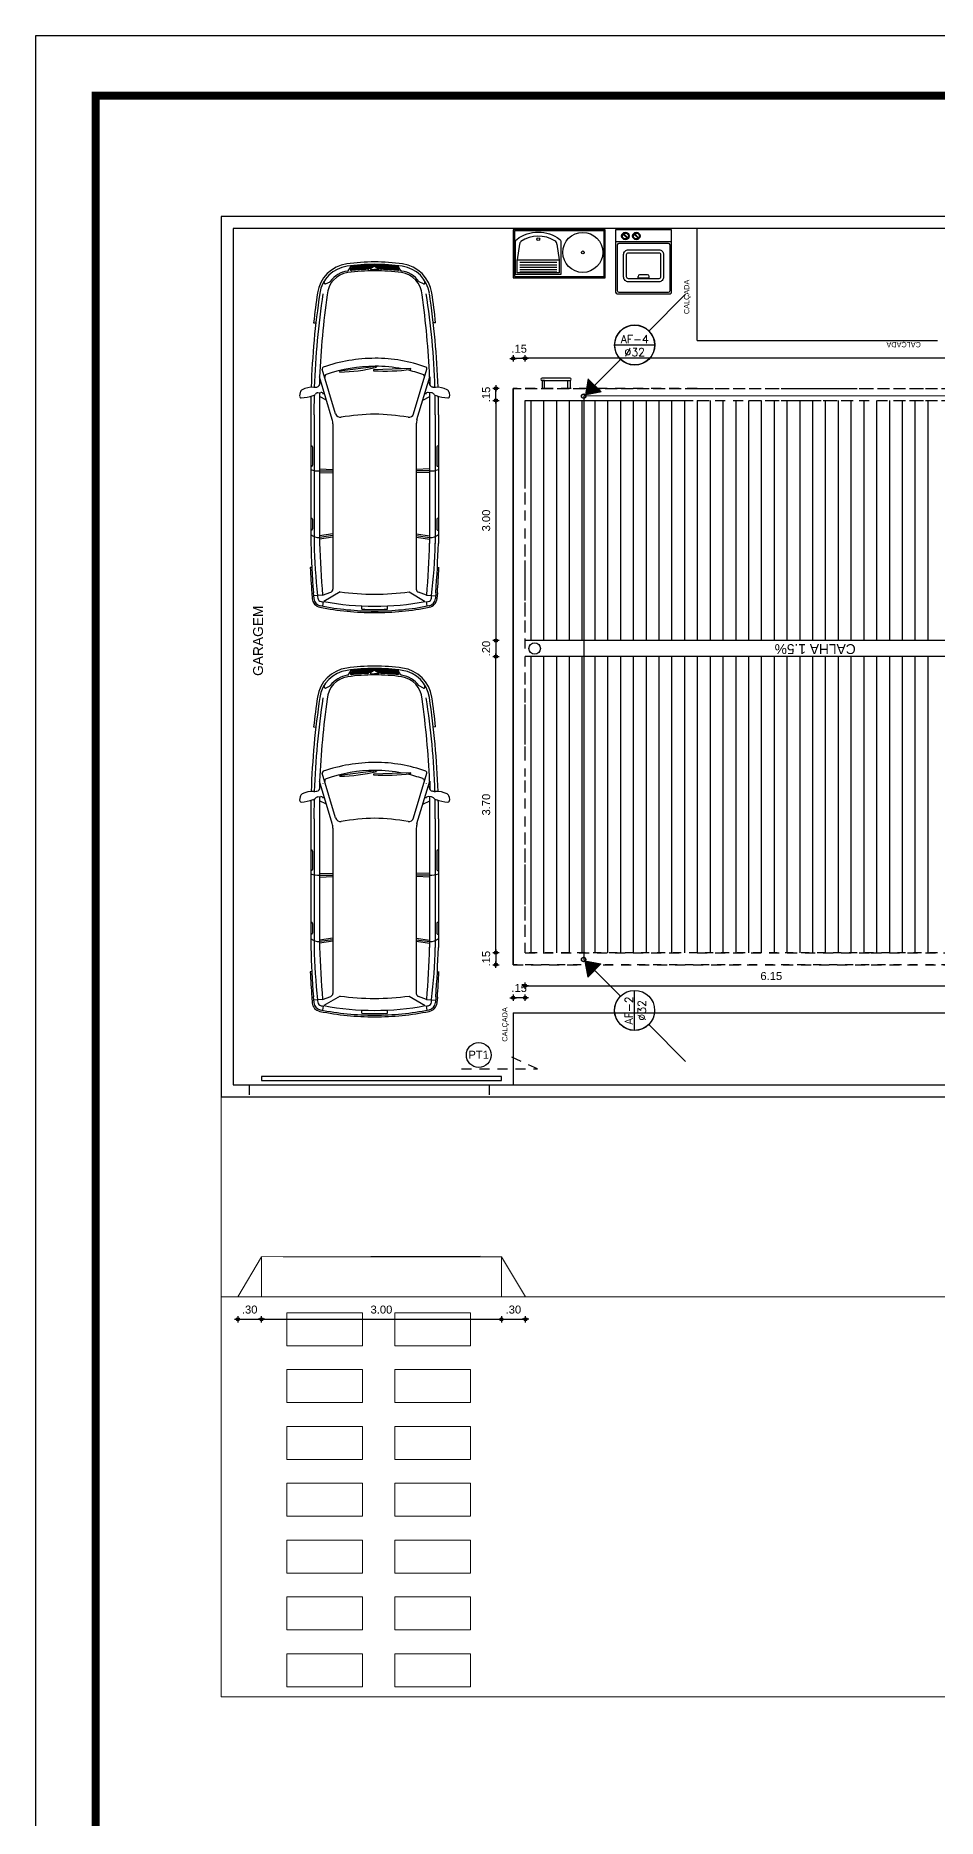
# Model space of a CAD drawing. Header units: millimetres. Extents: x 2426 to 2585, y 1215 to 1309.
# Drawn here: x 2508.91 to 2520.18, y 1286.82 to 1309.1 of the extents above; entities that cross this region are included whole.
import ezdxf
from ezdxf.enums import TextEntityAlignment as Align

# ---------------------------------------------------------------- set-up
doc = ezdxf.new("R2010")
doc.units = ezdxf.units.MM
doc.linetypes.add('HIDDEN2', pattern=[0.1875, 0.125, -0.0625])
for name, color, linetype in [('02', 2, 'Continuous'), ('08', 8, 'Continuous'), ('A-PEN-B', 5, 'Continuous'), ('A-PEN-C', 4, 'Continuous'), ('A-PEN-G', 3, 'Continuous'), ('A-PEN-M', 6, 'Continuous'), ('BANHO_COZINHA', 7, 'Continuous'), ('DIVERSOS', 4, 'Continuous'), ('HATCH', 8, 'Continuous'), ('MOVEIS', 7, 'Continuous'), ('TEXTO0', 7, 'Continuous'), ('TEXTO2', 3, 'Continuous'), ('TUBULAÇÃO_HIDRÁULICA', 5, 'Continuous'), ('TXT_0', 7, 'Continuous')]:
    doc.layers.add(name, color=color, linetype=linetype)
doc.styles.add('ADITIVOCAD', font='ROMANS.shx')
doc.styles.add('CARIMBO_DADOS', font='arial.ttf', dxfattribs={"height": 0.1})
doc.styles.add('SANSSERIF', font='sas_____.pfb', dxfattribs={"height": 1})
doc.dimstyles.new('COTAS_EXTERNAS', dxfattribs={"dimtxt": 0.1, "dimasz": 0.01, "dimexe": 0, "dimexo": 0, "dimgap": 0.07, "dimtad": 1, "dimzin": 5, "dimdsep": 46, "dimtxsty": 'CARIMBO_DADOS', "dimblk1": 'CIRCULOS', "dimblk2": 'CIRCULOS', "dimsah": 1, "dimcen": 0, "dimse1": 1, "dimse2": 1, "dimclrd": 8, "dimclre": 8, "dimclrt": 230, "dimadec": 0, "dimazin": 0, "dimtfac": 100, "dimtix": 1, "dimtmove": 2, "dimatfit": 3, "dimldrblk": 'CIRCULOS', "dimfxl": 0, "dimtolj": 1, "dimtzin": 5, "dimarcsym": 0})

# ---------------------------------------------------------------- blocks, each defined once
blk = doc.blocks.new('Astra3')
for p, q in [((-0.267, 0.93), (-0.225, 0.937)), ((-1.14, 0.762), (-1.137, 0.729)), ((-0.464, 0.688), (-0.365, 0.688)), ((0.068, 0.529), (-0.464, 0.688)), ((-0.336, 0.731), (-0.337, 0.723)), ((-0.265, 0.709), (-0.269, 0.67)), ((-0.267, 0.687), (1.617, 0.687)), ((-0.173, 0.601), (-0.217, 0.688)), ((0.009, 0.797), (1.617, 0.797)), ((0.687, 0.688), (0.692, 0.521)), ((0.711, 0.688), (0.711, 0.521)), ((0.736, 0.688), (0.731, 0.521)), ((1.499, 0.521), (1.523, 0.688)), ((1.519, 0.521), (1.543, 0.688)), ((1.539, 0.521), (1.564, 0.688)), ((1.918, 0.785), (1.919, 0.805)), ((2.234, 0.766), (2.305, 0.76)), ((2.236, 0.786), (2.307, 0.779)), ((2.264, 0.65), (2.274, 0.762)), ((-1.634, 0.627), (-1.66, 0.629)), ((-1.626, 0.612), (-1.653, 0.557)), ((-0.002, 0.487), (-0.561, 0.654)), ((0.125, 0.521), (2.19, 0.521)), ((2.223, 0.432), (2.343, 0.633)), ((2.264, 0.65), (2.228, 0.547)), ((2.349, 0.644), (2.398, 0.651)), ((-1.788, 0.329), (-1.853, 0.29)), ((-1.788, -0.329), (-1.853, -0.29)), ((2.223, -0.432), (2.343, -0.633)), ((-1.634, -0.627), (-1.66, -0.629)), ((-1.626, -0.612), (-1.653, -0.557)), ((-0.002, -0.487), (-0.561, -0.654)), ((0.068, -0.529), (-0.464, -0.688)), ((-0.173, -0.601), (-0.217, -0.688)), ((0.125, -0.521), (2.19, -0.521)), ((0.687, -0.688), (0.692, -0.521)), ((0.711, -0.688), (0.711, -0.521)), ((0.736, -0.688), (0.731, -0.521)), ((1.499, -0.521), (1.523, -0.688)), ((1.519, -0.521), (1.543, -0.688)), ((1.539, -0.521), (1.564, -0.688)), ((2.264, -0.65), (2.228, -0.547)), ((2.264, -0.65), (2.274, -0.762)), ((2.349, -0.644), (2.398, -0.651)), ((-1.14, -0.762), (-1.137, -0.729)), ((-0.464, -0.688), (-0.365, -0.688)), ((-0.336, -0.731), (-0.337, -0.723)), ((-0.265, -0.709), (-0.269, -0.67)), ((-0.267, -0.687), (1.617, -0.687)), ((0.009, -0.797), (1.617, -0.797)), ((1.918, -0.785), (1.919, -0.805)), ((2.234, -0.766), (2.305, -0.76)), ((2.236, -0.786), (2.307, -0.779)), ((-0.267, -0.93), (-0.225, -0.937))]:
    blk.add_line(p, q)
at = {"color": 9}
for p, q in [((0.009, 0.757), (1.617, 0.757)), ((0.396, 0.792), (0.396, 0.797)), ((0.411, 0.777), (0.64, 0.777)), ((0.655, 0.792), (0.655, 0.797)), ((1.301, 0.792), (1.301, 0.797)), ((1.316, 0.777), (1.436, 0.777)), ((1.451, 0.792), (1.451, 0.797)), ((-0.567, 0.452), (-0.551, -0.013)), ((-0.558, 0.452), (-0.567, 0.452)), ((-1.808, 0.299), (-1.836, 0.283)), ((-1.86, 0), (-1.814, 0.071)), ((-1.848, 0), (-1.814, 0.051)), ((-1.805, 0.048), (-1.805, 0)), ((-0.584, 0.026), (-0.593, 0.024)), ((-0.593, 0.024), (-0.533, -0.437)), ((2.438, 0.161), (2.398, 0.159)), ((-1.86, 0), (-1.814, -0.071)), ((-1.848, 0), (-1.814, -0.051)), ((-1.805, -0.048), (-1.805, 0)), ((-0.551, -0.013), (-0.541, -0.013)), ((2.438, -0.161), (2.398, -0.159)), ((-1.808, -0.299), (-1.836, -0.283)), ((-0.533, -0.437), (-0.523, -0.436)), ((0.009, -0.757), (1.617, -0.757)), ((0.396, -0.792), (0.396, -0.797)), ((0.411, -0.777), (0.64, -0.777)), ((0.655, -0.792), (0.655, -0.797)), ((1.301, -0.792), (1.301, -0.797)), ((1.316, -0.777), (1.436, -0.777)), ((1.451, -0.792), (1.451, -0.797))]:
    blk.add_line(p, q, dxfattribs=at)
for centre, radius, start, end in [((-0.079, 0.782), 0.255, 151.2266, 184.9942), ((-0.259, 0.881), 0.05, 99.2101, 151.2266), ((-0.693, 0.937), 0.492, 339.878, 357.6913), ((-0.221, 0.917), 0.02, 357.6913, 99.2101), ((-1.45, 0.289), 0.43, 98.2959, 171.9694), ((-1.45, 0.289), 0.4, 98.2959, 171.9694), ((0.047, -9.974), 10.802, 96.3074, 98.2959), ((-0.036, -8.863), 9.66, 91.7707, 98.7615), ((0.245, -20.893), 21.585, 91.6727, 91.7127), ((-0.386, 0.733), 0.05, 271.6727, 348.1083), ((-0.433, 0.751), 0.1, 348.1083, 4.9942), ((-0.239, 0.667), 0.03, 173.5799, 258.0136), ((-0.215, 0.704), 0.05, 128.1727, 173.5799), ((-0.271, 0.775), 0.0411, 308.1727, 348.7801), ((0.009, -12.003), 12.801, 90, 91.0305), ((0.408, 0.699), 0.304, 357.8813, 18.9108), ((1.388, 0.696), 0.155, 356.9873, 40.8552), ((1.251, -11.393), 12.086, 85.1894, 88.2799), ((1.018, -16.836), 17.643, 86.0493, 88.0562), ((1.018, -16.836), 17.663, 86.0493, 87.0782), ((0.362, -20.911), 21.708, 84.8788, 84.958), ((2.295, 0.66), 0.05, 10.5383, 85.133), ((2.297, 0.66), 0.1, 11.2743, 85.133), ((2.297, 0.66), 0.12, 11.2743, 85.133), ((-1.013, 0.045), 3.415, 10.1152, 10.5383), ((-1.013, 0), 3.475, 0, 11.2743), ((-1.013, 0), 3.495, 0, 11.2743), ((-1.469, 0.294), 0.32, 125.7107, 171.9063), ((-1.662, 0.562), 0.01, 305.7107, 333.5251), ((-1.635, 0.617), 0.01, 333.5251, 84.6577), ((1.198, 0.006), 1.894, 160.3901, 180.0138), ((-0.567, 0.635), 0.02, 73.3881, 160.3901), ((1.198, 0.006), 1.794, 160.5282, 167.22), ((-0.465, 0.594), 0.03, 73.3881, 160.5282), ((-0.019, 0.43), 0.06, 348.9049, 73.3881), ((0.125, 0.721), 0.2, 253.3881, 270), ((2.19, 0.561), 0.04, 270, 340.5991), ((-1.013, 0), 3.415, 0, 10.6867), ((0.595, 0), 2.495, 171.9694, 180.0078), ((0.595, 0), 2.465, 171.9694, 180.0078), ((0.595, 0), 2.405, 171.9063, 172.157), ((1.198, 0.006), 1.794, 169.095, 180.0138), ((3.643, -0.135), 3.645, 171.2702, 177.8764), ((-1.013, 0), 3.265, 0, 7.6043), ((0.595, 0), 2.495, 179.9922, 188.0306), ((0.595, 0), 2.465, 179.9922, 188.0306), ((1.338, 0.018), 2.034, 180.3247, 198.9193), ((1.2, -0.006), 1.795, 179.6316, 199.4683), ((-1.013, 0), 3.265, 352.3957, 0), ((-1.013, 0), 3.415, 349.3133, 0), ((-1.013, 0), 3.475, 348.7257, 0), ((-1.013, 0), 3.495, 348.7257, 0), ((3.643, 0.135), 3.645, 182.1236, 188.7298), ((-1.45, -0.289), 0.43, 188.0306, 261.7041), ((-1.45, -0.289), 0.4, 188.0306, 261.7041), ((0.595, 0), 2.405, 187.843, 188.0937), ((-1.469, -0.294), 0.32, 188.0937, 234.2893), ((-0.019, -0.43), 0.06, 286.6119, 11.0951), ((-1.662, -0.562), 0.01, 26.4749, 54.2893), ((-1.635, -0.617), 0.01, 275.3423, 26.4749), ((-0.567, -0.635), 0.02, 199.6099, 286.6119), ((-0.465, -0.594), 0.03, 199.4718, 286.6119), ((-0.239, -0.667), 0.03, 101.9864, 186.4201), ((0.125, -0.721), 0.2, 90, 106.6119), ((1.251, 11.393), 12.086, 271.7201, 274.8106), ((2.19, -0.561), 0.04, 19.4009, 90), ((-1.013, -0.045), 3.415, 349.4617, 349.8848), ((0.047, 9.974), 10.802, 261.7041, 263.6926), ((-0.036, 8.863), 9.66, 261.2385, 268.2293), ((0.245, 20.893), 21.585, 268.2873, 268.3273), ((-0.386, -0.733), 0.05, 11.8917, 88.3273), ((-0.433, -0.751), 0.1, 355.0058, 11.8917), ((-0.079, -0.782), 0.255, 175.0058, 208.7734), ((-0.215, -0.704), 0.05, 186.4201, 231.8273), ((-0.271, -0.775), 0.0411, 11.2199, 51.8273), ((-0.693, -0.937), 0.492, 2.3087, 20.122), ((0.009, 12.003), 12.801, 268.9695, 270), ((0.408, -0.699), 0.304, 341.0892, 2.1187), ((1.388, -0.696), 0.155, 319.1448, 3.0127), ((1.018, 16.836), 17.643, 271.9438, 273.9507), ((1.018, 16.836), 17.663, 272.9218, 273.9507), ((0.362, 20.911), 21.708, 275.042, 275.1212), ((2.295, -0.66), 0.05, 274.867, 349.4617), ((2.297, -0.66), 0.1, 274.867, 348.7257), ((2.297, -0.66), 0.12, 274.867, 348.7257), ((-0.259, -0.881), 0.05, 208.7734, 260.7899), ((-0.221, -0.917), 0.02, 260.7899, 2.3087)]:
    blk.add_arc(centre, radius, start, end)
for centre, radius, start, end in [((-0.036, -8.863), 9.621, 91.7716, 98.7656), ((-0.009, -9.853), 10.55, 92.471, 98.0602), ((0.009, -12.003), 12.761, 90, 91.096), ((0.411, 0.792), 0.015, 180, 270), ((0.64, 0.792), 0.015, 270, 0), ((1.316, 0.792), 0.015, 180, 270), ((1.436, 0.792), 0.015, 270, 0), ((1.482, -5.974), 6.732, 83.2825, 88.8635), ((-1.469, 0.294), 0.3, 93.6894, 171.9063), ((-2.789, 0.14), 2.253, 356.1076, 7.9577), ((0.176, -23.379), 24.034, 91.4468, 91.4503), ((0.595, 0), 2.455, 173.7472, 180), ((0.595, 0), 2.443, 173.3007, 179.5727), ((-1.826, 0.266), 0.02, 120.4766, 173.7472), ((0.595, 0), 2.431, 173.0859, 179.1361), ((0.595, 0), 2.419, 172.8771, 178.6898), ((0.595, 0), 2.405, 173.0944, 177.9556), ((-1.803, 0.291), 0.01, 353.0944, 120.4766), ((0.595, 0), 2.385, 171.9063, 180.0078), ((-1.839, 0.087), 0.03, 326.36, 357.9556), ((-1.81, 0.048), 0.005, 0, 146.4863), ((-2.775, -0.497), 2.253, 1.5598, 13.4099), ((-1.013, 0), 3.455, 0, 2.6628), ((-1.013, 0), 3.455, 357.3372, 0), ((0.595, 0), 2.455, 180, 186.2528), ((0.595, 0), 2.443, 180.4273, 186.6993), ((0.595, 0), 2.431, 180.8639, 186.9141), ((0.595, 0), 2.419, 181.3102, 187.1229), ((-1.81, -0.048), 0.005, 213.5137, 0), ((-1.839, -0.087), 0.03, 2.0444, 33.64), ((0.595, 0), 2.405, 182.0444, 186.9056), ((0.595, 0), 2.385, 179.9922, 188.0937), ((-1.826, -0.266), 0.02, 186.2528, 239.5234), ((-1.803, -0.291), 0.01, 239.5234, 6.9056), ((-1.469, -0.294), 0.3, 188.0937, 266.3106), ((-0.036, 8.863), 9.621, 261.2344, 268.2284), ((-0.009, 9.853), 10.55, 261.9398, 267.529), ((0.176, 23.379), 24.034, 268.5497, 268.5532), ((0.009, 12.003), 12.761, 268.904, 270), ((0.411, -0.792), 0.015, 90, 180), ((0.64, -0.792), 0.015, 0, 90), ((1.316, -0.792), 0.015, 90, 180), ((1.436, -0.792), 0.015, 0, 90), ((1.482, 5.974), 6.732, 271.1365, 276.7175)]:
    blk.add_arc(centre, radius, start, end, dxfattribs=at)
blk = doc.blocks.new('TANQUE2')
at = {"layer": 'BANHO_COZINHA'}
for p, q in [((-0.494, -0.182), (-0.524, -0.377)), ((-0.029, -0.182), (0.001, -0.377)), ((-0.524, -0.377), (0.001, -0.377)), ((-0.493, -0.407), (-0.029, -0.407)), ((-0.493, -0.437), (-0.029, -0.437)), ((-0.493, -0.467), (-0.029, -0.467)), ((-0.493, -0.497), (-0.029, -0.497)), ((-0.493, -0.527), (-0.029, -0.527))]:
    blk.add_line(p, q, dxfattribs=at)
for points in [[(-0.575, -0.6), (0.575, -0.6), (0.575, 0), (-0.575, 0)], [(0.56, -0.015), (-0.56, -0.015), (-0.56, -0.585), (0.56, -0.585)]]:
    blk.add_lwpolyline(points, close=True, dxfattribs=at)
blk.add_lwpolyline([(-0.544, -0.141, -0.153737), (-0.529, -0.12, -0.338906), (0.007, -0.12, -0.256007), (0.021, -0.145), (0.021, -0.557), (-0.544, -0.557)], format="xyb", close=True, dxfattribs=at)
blk.add_lwpolyline([(0.001, -0.377), (0.001, -0.537), (-0.524, -0.537), (-0.524, -0.377, -0.125189)], format="xyb", dxfattribs=at)
for centre, radius in [((-0.261, -0.118), 0.0177), ((0.295, -0.283), 0.25), ((0.295, -0.283), 0.0177)]:
    blk.add_circle(centre, radius, dxfattribs=at)
for centre, radius, start, end in [((-0.444, -0.182), 0.05, 132.7383, 180), ((-0.261, -0.47), 0.391, 57.7458, 123.7499), ((-0.079, -0.182), 0.05, 0, 57.7458)]:
    blk.add_arc(centre, radius, start, end, dxfattribs=at)
blk = doc.blocks.new('MAQ_LAV')
at = {"layer": 'MOVEIS'}
for p, q in [((0.7, 0), (0, 0)), ((0, 0), (0, -0.78)), ((0.7, -0.78), (0.7, 0)), ((0.7, -0.15), (0, -0.15)), ((0.02, -0.19), (0.02, -0.76)), ((0.66, -0.17), (0.04, -0.17)), ((0.144, -0.107), (0.092, -0.055)), ((0.151, -0.1), (0.099, -0.048)), ((0.281, -0.107), (0.229, -0.055)), ((0.288, -0.1), (0.237, -0.048)), ((0.68, -0.76), (0.68, -0.19)), ((0.28, -0.603), (0.28, -0.583)), ((0.42, -0.603), (0.28, -0.603)), ((0.4, -0.563), (0.3, -0.563)), ((0.42, -0.603), (0.42, -0.583)), ((0.02, -0.8), (0.68, -0.8)), ((0.04, -0.78), (0.66, -0.78))]:
    blk.add_line(p, q, dxfattribs=at)
for points in [[(0.16, -0.65, -0.414214), (0.1, -0.59), (0.1, -0.31, -0.414214), (0.16, -0.25), (0.54, -0.25, -0.414214), (0.6, -0.31), (0.6, -0.59, -0.414214), (0.54, -0.65)], [(0.16, -0.612, -0.414214), (0.138, -0.59), (0.138, -0.31, -0.414214), (0.16, -0.288), (0.54, -0.288, -0.414214), (0.562, -0.31), (0.562, -0.59, -0.414214), (0.54, -0.612)]]:
    blk.add_lwpolyline(points, format="xyb", close=True, dxfattribs=at)
for centre, radius in [((0.122, -0.078), 0.0468), ((0.122, -0.078), 0.037), ((0.259, -0.078), 0.0468), ((0.259, -0.078), 0.037)]:
    blk.add_circle(centre, radius, dxfattribs=at)
for centre, start, end in [((0.04, -0.19), 90, 180), ((0.66, -0.19), 0, 90), ((0.3, -0.583), 90, 180), ((0.4, -0.583), 360, 90), ((0.02, -0.78), 180, 270), ((0.04, -0.76), 180, 270), ((0.66, -0.76), 270, 0), ((0.68, -0.78), 270, 0)]:
    blk.add_arc(centre, 0.02, start, end, dxfattribs=at)
blk = doc.blocks.new('CIRCULOS')
at = {"layer": 'A-PEN-M'}
for p, q in [((-4, 0), (4, 0)), ((0, 4), (0, -4))]:
    blk.add_line(p, q, dxfattribs=at)
for radius in [2, 1]:
    blk.add_circle((0, 0), radius, dxfattribs=at)
blk = doc.blocks.new('*D135')
at = {"layer": 'A-PEN-B', "color": 8, "lineweight": -2, "ltscale": 0.25, "transparency": 16777216}
blk.add_line((2514.664, 1304.53), (2514.664, 1301.55), dxfattribs=at)
at = {"layer": 'Defpoints', "color": 0, "ltscale": 0.25, "transparency": 16777216}
for p in [(2515.03, 1304.54), (2514.664, 1301.54), (2514.88, 1301.54)]:
    blk.add_point(p, dxfattribs=at)
at = {"layer": 'A-PEN-B', "color": 8, "lineweight": -2, "ltscale": 0.25, "transparency": 16777216, "xscale": 0.01, "yscale": 0.01, "zscale": 0.01}
for p, rotation in [((2514.664, 1304.54), 90), ((2514.664, 1301.54), 270)]:
    blk.add_blockref('CIRCULOS', p, dxfattribs=dict(at, rotation=rotation))
at = {"layer": 'A-PEN-B', "color": 230, "ltscale": 0.25, "transparency": 16777216, "insert": (2514.543, 1303.04), "char_height": 0.1, "attachment_point": 5, "rotation": 90, "style": 'CARIMBO_DADOS'}
blk.add_mtext('\\A1;3.00', dxfattribs=at)
blk = doc.blocks.new('*D136')
at = {"layer": 'A-PEN-B', "color": 8, "lineweight": -2, "ltscale": 0.25, "transparency": 16777216}
blk.add_line((2514.664, 1297.65), (2514.664, 1301.33), dxfattribs=at)
at = {"layer": 'Defpoints', "color": 0, "ltscale": 0.25, "transparency": 16777216}
for p in [(2514.664, 1301.34), (2514.883, 1301.34), (2515.03, 1297.64)]:
    blk.add_point(p, dxfattribs=at)
at = {"layer": 'A-PEN-B', "color": 8, "lineweight": -2, "ltscale": 0.25, "transparency": 16777216, "xscale": 0.01, "yscale": 0.01, "zscale": 0.01}
for p, rotation in [((2514.664, 1301.34), 90), ((2514.664, 1297.64), 270)]:
    blk.add_blockref('CIRCULOS', p, dxfattribs=dict(at, rotation=rotation))
at = {"layer": 'A-PEN-B', "color": 230, "ltscale": 0.25, "transparency": 16777216, "insert": (2514.543, 1299.49), "char_height": 0.1, "attachment_point": 5, "rotation": 90, "style": 'CARIMBO_DADOS'}
blk.add_mtext('\\A1;3.70', dxfattribs=at)
blk = doc.blocks.new('*D137')
at = {"layer": 'A-PEN-B', "color": 8, "lineweight": -2, "ltscale": 0.25, "transparency": 16777216}
for p, q in [((2514.664, 1301.55), (2514.664, 1301.56)), ((2514.664, 1301.54), (2514.664, 1301.34)), ((2514.664, 1301.33), (2514.664, 1301.32))]:
    blk.add_line(p, q, dxfattribs=at)
at = {"layer": 'Defpoints', "color": 0, "ltscale": 0.25, "transparency": 16777216}
for p in [(2514.664, 1301.54), (2514.664, 1301.34), (2514.664, 1301.34)]:
    blk.add_point(p, dxfattribs=at)
at = {"layer": 'A-PEN-B', "color": 8, "lineweight": -2, "ltscale": 0.25, "transparency": 16777216, "xscale": 0.01, "yscale": 0.01, "zscale": 0.01}
for p, rotation in [((2514.664, 1301.54), 270), ((2514.664, 1301.34), 90)]:
    blk.add_blockref('CIRCULOS', p, dxfattribs=dict(at, rotation=rotation))
at = {"layer": 'A-PEN-B', "color": 230, "ltscale": 0.25, "transparency": 16777216, "insert": (2514.543, 1301.44), "char_height": 0.1, "attachment_point": 5, "rotation": 90, "style": 'CARIMBO_DADOS'}
blk.add_mtext('\\A1;.20', dxfattribs=at)
blk = doc.blocks.new('*D138')
at = {"layer": 'A-PEN-B', "color": 8, "lineweight": -2, "ltscale": 0.25, "transparency": 16777216}
blk.add_line((2515.04, 1297.227), (2521.17, 1297.227), dxfattribs=at)
at = {"layer": 'Defpoints', "color": 0, "ltscale": 0.25, "transparency": 16777216}
for p in [(2515.03, 1297.64), (2521.18, 1297.64), (2521.18, 1297.227)]:
    blk.add_point(p, dxfattribs=at)
at = {"layer": 'A-PEN-B', "color": 8, "lineweight": -2, "ltscale": 0.25, "transparency": 16777216, "xscale": 0.01, "yscale": 0.01, "zscale": 0.01, "rotation": 180}
blk.add_blockref('CIRCULOS', (2515.03, 1297.227), dxfattribs=at)
at = {"layer": 'A-PEN-B', "color": 8, "lineweight": -2, "ltscale": 0.25, "transparency": 16777216, "xscale": 0.01, "yscale": 0.01, "zscale": 0.01}
blk.add_blockref('CIRCULOS', (2521.18, 1297.227), dxfattribs=at)
at = {"layer": 'A-PEN-B', "color": 230, "ltscale": 0.25, "transparency": 16777216, "insert": (2518.105, 1297.348), "char_height": 0.1, "attachment_point": 5, "style": 'CARIMBO_DADOS'}
blk.add_mtext('\\A1;6.15', dxfattribs=at)
blk = doc.blocks.new('*D140')
at = {"layer": 'A-PEN-B', "color": 8, "lineweight": -2, "ltscale": 0.25, "transparency": 16777216}
blk.add_line((2531.57, 1305.067), (2515.04, 1305.067), dxfattribs=at)
at = {"layer": 'Defpoints', "color": 0, "ltscale": 0.25, "transparency": 16777216}
for p in [(2515.03, 1305.067), (2515.03, 1304.54), (2531.58, 1304.54)]:
    blk.add_point(p, dxfattribs=at)
at = {"layer": 'A-PEN-B', "color": 8, "lineweight": -2, "ltscale": 0.25, "transparency": 16777216, "xscale": 0.01, "yscale": 0.01, "zscale": 0.01, "rotation": 180}
blk.add_blockref('CIRCULOS', (2515.03, 1305.067), dxfattribs=at)
at = {"layer": 'A-PEN-B', "color": 8, "lineweight": -2, "ltscale": 0.25, "transparency": 16777216, "xscale": 0.01, "yscale": 0.01, "zscale": 0.01}
blk.add_blockref('CIRCULOS', (2531.58, 1305.067), dxfattribs=at)
at = {"layer": 'A-PEN-B', "color": 230, "ltscale": 0.25, "transparency": 16777216, "insert": (2523.305, 1305.188), "char_height": 0.1, "attachment_point": 5, "style": 'CARIMBO_DADOS'}
blk.add_mtext('\\A1;16.55', dxfattribs=at)
blk = doc.blocks.new('*D142')
at = {"layer": 'A-PEN-B', "color": 8, "lineweight": -2, "ltscale": 0.25, "transparency": 16777216}
for p, q in [((2514.87, 1305.065), (2514.86, 1305.065)), ((2515.03, 1305.065), (2514.88, 1305.065)), ((2515.04, 1305.065), (2515.05, 1305.065))]:
    blk.add_line(p, q, dxfattribs=at)
at = {"layer": 'Defpoints', "color": 0, "ltscale": 0.25, "transparency": 16777216}
for p in [(2514.88, 1305.065), (2514.88, 1304.69), (2515.03, 1304.54)]:
    blk.add_point(p, dxfattribs=at)
at = {"layer": 'A-PEN-B', "color": 8, "lineweight": -2, "ltscale": 0.25, "transparency": 16777216, "xscale": 0.01, "yscale": 0.01, "zscale": 0.01}
blk.add_blockref('CIRCULOS', (2514.88, 1305.065), dxfattribs=at)
at = {"layer": 'A-PEN-B', "color": 8, "lineweight": -2, "ltscale": 0.25, "transparency": 16777216, "xscale": 0.01, "yscale": 0.01, "zscale": 0.01, "rotation": 180}
blk.add_blockref('CIRCULOS', (2515.03, 1305.065), dxfattribs=at)
at = {"layer": 'A-PEN-B', "color": 230, "ltscale": 0.25, "transparency": 16777216, "insert": (2514.955, 1305.186), "char_height": 0.1, "attachment_point": 5, "style": 'CARIMBO_DADOS'}
blk.add_mtext('\\A1;.15', dxfattribs=at)
blk = doc.blocks.new('*D214')
at = {"layer": 'A-PEN-B', "color": 8, "lineweight": -2, "ltscale": 0.25, "transparency": 16777216}
for p, q in [((2514.664, 1304.7), (2514.664, 1304.71)), ((2514.664, 1304.54), (2514.664, 1304.69)), ((2514.664, 1304.53), (2514.664, 1304.52))]:
    blk.add_line(p, q, dxfattribs=at)
at = {"layer": 'Defpoints', "color": 0, "ltscale": 0.25, "transparency": 16777216}
for p in [(2514.664, 1304.69), (2514.88, 1304.69), (2515.03, 1304.54)]:
    blk.add_point(p, dxfattribs=at)
at = {"layer": 'A-PEN-B', "color": 8, "lineweight": -2, "ltscale": 0.25, "transparency": 16777216, "xscale": 0.01, "yscale": 0.01, "zscale": 0.01}
for p, rotation in [((2514.664, 1304.69), 270), ((2514.664, 1304.54), 90)]:
    blk.add_blockref('CIRCULOS', p, dxfattribs=dict(at, rotation=rotation))
at = {"layer": 'A-PEN-B', "color": 230, "ltscale": 0.25, "transparency": 16777216, "insert": (2514.543, 1304.615), "char_height": 0.1, "attachment_point": 5, "rotation": 90, "style": 'CARIMBO_DADOS'}
blk.add_mtext('\\A1;.15', dxfattribs=at)
blk = doc.blocks.new('*D215')
at = {"layer": 'A-PEN-B', "color": 8, "lineweight": -2, "ltscale": 0.25, "transparency": 16777216}
for p, q in [((2514.664, 1297.65), (2514.664, 1297.66)), ((2514.664, 1297.64), (2514.664, 1297.49)), ((2514.664, 1297.48), (2514.664, 1297.47))]:
    blk.add_line(p, q, dxfattribs=at)
at = {"layer": 'Defpoints', "color": 0, "ltscale": 0.25, "transparency": 16777216}
for p in [(2515.03, 1297.64), (2514.664, 1297.49), (2514.88, 1297.49)]:
    blk.add_point(p, dxfattribs=at)
at = {"layer": 'A-PEN-B', "color": 8, "lineweight": -2, "ltscale": 0.25, "transparency": 16777216, "xscale": 0.01, "yscale": 0.01, "zscale": 0.01}
for p, rotation in [((2514.664, 1297.64), 270), ((2514.664, 1297.49), 90)]:
    blk.add_blockref('CIRCULOS', p, dxfattribs=dict(at, rotation=rotation))
at = {"layer": 'A-PEN-B', "color": 230, "ltscale": 0.25, "transparency": 16777216, "insert": (2514.543, 1297.565), "char_height": 0.1, "attachment_point": 5, "rotation": 90, "style": 'CARIMBO_DADOS'}
blk.add_mtext('\\A1;.15', dxfattribs=at)
blk = doc.blocks.new('*D216')
at = {"layer": 'A-PEN-B', "color": 8, "lineweight": -2, "ltscale": 0.25, "transparency": 16777216}
for p, q in [((2514.87, 1297.077), (2514.86, 1297.077)), ((2515.03, 1297.077), (2514.88, 1297.077)), ((2515.04, 1297.077), (2515.05, 1297.077))]:
    blk.add_line(p, q, dxfattribs=at)
at = {"layer": 'Defpoints', "color": 0, "ltscale": 0.25, "transparency": 16777216}
for p in [(2515.03, 1297.64), (2514.88, 1297.49), (2514.88, 1297.077)]:
    blk.add_point(p, dxfattribs=at)
at = {"layer": 'A-PEN-B', "color": 8, "lineweight": -2, "ltscale": 0.25, "transparency": 16777216, "xscale": 0.01, "yscale": 0.01, "zscale": 0.01}
blk.add_blockref('CIRCULOS', (2514.88, 1297.077), dxfattribs=at)
at = {"layer": 'A-PEN-B', "color": 8, "lineweight": -2, "ltscale": 0.25, "transparency": 16777216, "xscale": 0.01, "yscale": 0.01, "zscale": 0.01, "rotation": 180}
blk.add_blockref('CIRCULOS', (2515.03, 1297.077), dxfattribs=at)
at = {"layer": 'A-PEN-B', "color": 230, "ltscale": 0.25, "transparency": 16777216, "insert": (2514.955, 1297.198), "char_height": 0.1, "attachment_point": 5, "style": 'CARIMBO_DADOS'}
blk.add_mtext('\\A1;.15', dxfattribs=at)
blk = doc.blocks.new('*D221')
at = {"layer": 'A-PEN-B', "color": 8, "lineweight": -2, "ltscale": 0.25, "transparency": 16777216}
blk.add_line((2511.746, 1293.059), (2514.723, 1293.059), dxfattribs=at)
at = {"layer": 'Defpoints', "color": 0, "ltscale": 0.25, "transparency": 16777216}
for p in [(2511.736, 1293.34), (2514.733, 1293.342), (2514.733, 1293.059)]:
    blk.add_point(p, dxfattribs=at)
at = {"layer": 'A-PEN-B', "color": 8, "lineweight": -2, "ltscale": 0.25, "transparency": 16777216, "xscale": 0.01, "yscale": 0.01, "zscale": 0.01, "rotation": 180}
blk.add_blockref('CIRCULOS', (2511.736, 1293.059), dxfattribs=at)
at = {"layer": 'A-PEN-B', "color": 8, "lineweight": -2, "ltscale": 0.25, "transparency": 16777216, "xscale": 0.01, "yscale": 0.01, "zscale": 0.01}
blk.add_blockref('CIRCULOS', (2514.733, 1293.059), dxfattribs=at)
at = {"layer": 'A-PEN-B', "color": 230, "ltscale": 0.25, "transparency": 16777216, "insert": (2513.234, 1293.18), "char_height": 0.1, "attachment_point": 5, "style": 'CARIMBO_DADOS'}
blk.add_mtext('\\A1;3.00', dxfattribs=at)
blk = doc.blocks.new('*D222')
at = {"layer": 'A-PEN-B', "color": 8, "lineweight": -2, "ltscale": 0.25, "transparency": 16777216}
for p, q in [((2511.43, 1293.059), (2511.42, 1293.059)), ((2511.44, 1293.059), (2511.736, 1293.059)), ((2511.746, 1293.059), (2511.756, 1293.059))]:
    blk.add_line(p, q, dxfattribs=at)
at = {"layer": 'Defpoints', "color": 0, "ltscale": 0.25, "transparency": 16777216}
for p in [(2511.44, 1293.339), (2511.736, 1293.34), (2511.736, 1293.059)]:
    blk.add_point(p, dxfattribs=at)
at = {"layer": 'A-PEN-B', "color": 8, "lineweight": -2, "ltscale": 0.25, "transparency": 16777216, "xscale": 0.01, "yscale": 0.01, "zscale": 0.01}
blk.add_blockref('CIRCULOS', (2511.44, 1293.059), dxfattribs=at)
at = {"layer": 'A-PEN-B', "color": 8, "lineweight": -2, "ltscale": 0.25, "transparency": 16777216, "xscale": 0.01, "yscale": 0.01, "zscale": 0.01, "rotation": 180}
blk.add_blockref('CIRCULOS', (2511.736, 1293.059), dxfattribs=at)
at = {"layer": 'A-PEN-B', "color": 230, "ltscale": 0.25, "transparency": 16777216, "insert": (2511.588, 1293.18), "char_height": 0.1, "attachment_point": 5, "style": 'CARIMBO_DADOS'}
blk.add_mtext('\\A1;.30', dxfattribs=at)
blk = doc.blocks.new('*D223')
at = {"layer": 'A-PEN-B', "color": 8, "lineweight": -2, "ltscale": 0.25, "transparency": 16777216}
for p, q in [((2514.723, 1293.059), (2514.713, 1293.059)), ((2514.733, 1293.059), (2515.034, 1293.059)), ((2515.044, 1293.059), (2515.054, 1293.059))]:
    blk.add_line(p, q, dxfattribs=at)
at = {"layer": 'Defpoints', "color": 0, "ltscale": 0.25, "transparency": 16777216}
for p in [(2514.733, 1293.342), (2515.034, 1293.34), (2515.034, 1293.059)]:
    blk.add_point(p, dxfattribs=at)
at = {"layer": 'A-PEN-B', "color": 8, "lineweight": -2, "ltscale": 0.25, "transparency": 16777216, "xscale": 0.01, "yscale": 0.01, "zscale": 0.01}
blk.add_blockref('CIRCULOS', (2514.733, 1293.059), dxfattribs=at)
at = {"layer": 'A-PEN-B', "color": 8, "lineweight": -2, "ltscale": 0.25, "transparency": 16777216, "xscale": 0.01, "yscale": 0.01, "zscale": 0.01, "rotation": 180}
blk.add_blockref('CIRCULOS', (2515.034, 1293.059), dxfattribs=at)
at = {"layer": 'A-PEN-B', "color": 230, "ltscale": 0.25, "transparency": 16777216, "insert": (2514.883, 1293.18), "char_height": 0.1, "attachment_point": 5, "style": 'CARIMBO_DADOS'}
blk.add_mtext('\\A1;.30', dxfattribs=at)
blk = doc.blocks.new('Adh_hicol0')
for radius in [0.559, 0.515]:
    blk.add_circle((0, 0), radius)
blk = doc.blocks.new('Adh_BalaoAf')
for p, q in [((0, 0), (0.65, 0)), ((1.8, 0), (1.15, 0))]:
    blk.add_line(p, q)
blk.add_circle((0.9, 0), 0.25)
blk = doc.blocks.new('Adh_Afn')
blk.add_line((-0.25, 0), (0.25, 0))
blk.add_circle((0, 0), 0.25)
at = {"flags": 8}
for tag, p in [('$AF', (0, 0.07)), ('$DIAM', (0, -0.091))]:
    blk.add_attdef(tag, text='', height=0.1, dxfattribs=at).set_placement(p, align=Align.MIDDLE)

msp = doc.modelspace()

# ---------------------------------------------------------------- hatches: boundary and pattern name
at = {"layer": 'HATCH', "lineweight": 18}
h = msp.add_hatch(dxfattribs=at)
h.set_pattern_fill('LINE,_O', color=5, scale=0.001, angle=338.4888)
h.set_pattern_definition([(338.48882318, (285.7398776, 1120.992022), (0.001164217631, 0.002953848728), [])])
h.paths.add_polyline_path([(2515.981, 1304.648), (2515.814, 1304.811), (2515.78, 1304.609)])
h = msp.add_hatch(dxfattribs=at)
h.set_pattern_fill('LINE,_O', color=5, scale=0.001, angle=248.4888)
h.set_pattern_definition([(248.48882318, (2332.1583187, 3527.5762612), (0.002953848728, -0.001164217631), [])])
h.paths.add_polyline_path([(2515.815, 1297.335), (2515.977, 1297.502), (2515.775, 1297.537)])

# ---------------------------------------------------------------- linework, layer by layer
at = {"layer": '02', "color": 0, "lineweight": 5}
for p, q in [((2511.23, 1288.34), (2511.23, 1295.84)), ((2511.23, 1293.34), (2525.23, 1293.34)), ((2511.23, 1288.34), (2525.23, 1288.34))]:
    msp.add_line(p, q, dxfattribs=at)
for points in [[(2512.054, 1292.728), (2512.054, 1293.141), (2512.999, 1293.141), (2512.999, 1292.728)], [(2513.403, 1292.728), (2513.403, 1293.141), (2514.348, 1293.141), (2514.348, 1292.728)], [(2512.054, 1292.018), (2512.054, 1292.431), (2512.999, 1292.431), (2512.999, 1292.018)], [(2513.403, 1292.018), (2513.403, 1292.431), (2514.348, 1292.431), (2514.348, 1292.018)], [(2512.054, 1291.308), (2512.054, 1291.721), (2512.999, 1291.721), (2512.999, 1291.308)], [(2513.403, 1291.308), (2513.403, 1291.721), (2514.348, 1291.721), (2514.348, 1291.308)], [(2512.054, 1290.598), (2512.054, 1291.011), (2512.999, 1291.011), (2512.999, 1290.598)], [(2513.403, 1290.598), (2513.403, 1291.011), (2514.348, 1291.011), (2514.348, 1290.598)], [(2512.054, 1289.888), (2512.054, 1290.3), (2512.999, 1290.3), (2512.999, 1289.888)], [(2513.403, 1289.888), (2513.403, 1290.3), (2514.348, 1290.3), (2514.348, 1289.888)], [(2512.054, 1289.178), (2512.054, 1289.59), (2512.999, 1289.59), (2512.999, 1289.178)], [(2513.403, 1289.178), (2513.403, 1289.59), (2514.348, 1289.59), (2514.348, 1289.178)], [(2512.054, 1288.468), (2512.054, 1288.88), (2512.999, 1288.88), (2512.999, 1288.468)], [(2513.403, 1288.468), (2513.403, 1288.88), (2514.348, 1288.88), (2514.348, 1288.468)]]:
    msp.add_lwpolyline(points, close=True, dxfattribs=at)
at = {"layer": '08', "color": 0, "lineweight": 15}
for p, q in [((2511.736, 1293.841), (2511.736, 1293.34)), ((2514.733, 1293.843), (2514.733, 1293.342))]:
    msp.add_line(p, q, dxfattribs=at)
for points in [[(2511.44, 1293.339), (2511.736, 1293.841), (2514.467, 1293.846), (2514.467, 1293.846)], [(2512.006, 1293.84), (2514.734, 1293.84), (2515.034, 1293.34)]]:
    msp.add_lwpolyline(points, dxfattribs=at)
at = {"layer": 'A-PEN-B'}
for p, q in [((2541.23, 1306.84), (2511.23, 1306.84)), ((2511.23, 1306.84), (2511.23, 1295.84)), ((2541.08, 1306.69), (2511.38, 1306.69)), ((2511.38, 1306.69), (2511.38, 1295.99)), ((2511.38, 1295.99), (2541.08, 1295.99)), ((2511.23, 1295.84), (2541.23, 1295.84))]:
    msp.add_line(p, q, dxfattribs=at)
at = {"layer": 'A-PEN-B', "color": 252}
for p, q in [((2517.18, 1305.29), (2517.18, 1306.69)), ((2517.18, 1305.29), (2520.18, 1305.29)), ((2515.03, 1303.54), (2515.03, 1304.54)), ((2515.03, 1304.54), (2517.03, 1304.54)), ((2514.88, 1296.89), (2514.88, 1295.99))]:
    msp.add_line(p, q, dxfattribs=at)
at = {"layer": 'A-PEN-B', "color": 252, "linetype": 'HIDDEN2'}
for p, q in [((2517.18, 1304.69), (2514.88, 1304.69)), ((2514.88, 1297.49), (2514.88, 1304.69)), ((2517.18, 1304.69), (2520.18, 1304.69)), ((2515.03, 1302.59), (2515.03, 1304.54)), ((2515.03, 1304.54), (2517.03, 1304.54)), ((2517.18, 1304.54), (2520.18, 1304.54)), ((2515.03, 1302.59), (2515.03, 1302.59)), ((2515.03, 1300.09), (2515.03, 1302.44)), ((2515.03, 1297.64), (2515.03, 1299.94)), ((2515.03, 1297.64), (2517.03, 1297.64)), ((2517.18, 1297.64), (2519.355, 1297.64)), ((2519.355, 1297.64), (2521.18, 1297.64)), ((2514.88, 1297.49), (2519.355, 1297.49)), ((2519.355, 1297.49), (2521.33, 1297.49))]:
    msp.add_line(p, q, dxfattribs=at)
at = {"layer": 'A-PEN-B', "color": 252, "linetype": 'HIDDEN2', "ltscale": 0.25}
for p, q in [((2514.88, 1297.49), (2514.88, 1304.69)), ((2514.88, 1304.69), (2531.73, 1304.69)), ((2515.03, 1304.69), (2531.58, 1304.69)), ((2515.03, 1297.64), (2515.03, 1304.54)), ((2515.03, 1304.54), (2526.58, 1304.54)), ((2515.03, 1297.64), (2515.03, 1304.54)), ((2515.03, 1304.54), (2526.58, 1304.54)), ((2521.18, 1297.64), (2515.03, 1297.64)), ((2521.18, 1297.64), (2515.03, 1297.64)), ((2521.33, 1297.49), (2514.88, 1297.49))]:
    msp.add_line(p, q, dxfattribs=at)
at = {"layer": 'A-PEN-B', "color": 252, "ltscale": 0.25}
for p, q in [((2514.88, 1297.49), (2514.88, 1304.69)), ((2514.88, 1304.69), (2514.88, 1297.49)), ((2515.1, 1304.54), (2515.1, 1301.54)), ((2515.26, 1304.54), (2515.26, 1301.54)), ((2515.42, 1304.54), (2515.42, 1301.54)), ((2515.58, 1304.54), (2515.58, 1301.54)), ((2515.74, 1304.54), (2515.74, 1301.54)), ((2515.9, 1304.54), (2515.9, 1301.54)), ((2515.9, 1304.54), (2515.9, 1301.54)), ((2516.06, 1304.54), (2516.06, 1301.54)), ((2516.06, 1304.54), (2516.06, 1301.54)), ((2516.22, 1304.54), (2516.22, 1301.54)), ((2516.38, 1304.54), (2516.38, 1301.54)), ((2516.54, 1304.54), (2516.54, 1301.54)), ((2516.7, 1304.54), (2516.7, 1301.54)), ((2516.7, 1304.54), (2516.7, 1301.54)), ((2516.86, 1304.54), (2516.86, 1301.54)), ((2516.86, 1304.54), (2516.86, 1301.54)), ((2517.02, 1304.54), (2517.02, 1301.54)), ((2517.18, 1304.54), (2517.18, 1301.54)), ((2517.34, 1304.54), (2517.34, 1301.54)), ((2517.5, 1304.54), (2517.5, 1301.54)), ((2517.5, 1304.54), (2517.5, 1301.54)), ((2517.66, 1304.54), (2517.66, 1301.54)), ((2517.66, 1304.54), (2517.66, 1301.54)), ((2517.82, 1304.54), (2517.82, 1301.54)), ((2517.98, 1304.54), (2517.98, 1301.54)), ((2518.14, 1304.54), (2518.14, 1301.54)), ((2518.3, 1304.54), (2518.3, 1301.54)), ((2518.3, 1304.54), (2518.3, 1301.54)), ((2518.46, 1304.54), (2518.46, 1301.54)), ((2518.46, 1304.54), (2518.46, 1301.54)), ((2518.62, 1304.54), (2518.62, 1301.54)), ((2518.78, 1304.54), (2518.78, 1301.54)), ((2518.94, 1304.54), (2518.94, 1301.54)), ((2519.1, 1304.54), (2519.1, 1301.54)), ((2519.1, 1304.54), (2519.1, 1301.54)), ((2519.26, 1304.54), (2519.26, 1301.54)), ((2519.26, 1304.54), (2519.26, 1301.54)), ((2519.42, 1304.54), (2519.42, 1301.54)), ((2519.58, 1304.54), (2519.58, 1301.54)), ((2519.74, 1304.54), (2519.74, 1301.54)), ((2519.9, 1304.54), (2519.9, 1301.54)), ((2519.9, 1304.54), (2519.9, 1301.54)), ((2520.06, 1304.54), (2520.06, 1301.54)), ((2520.06, 1304.54), (2520.06, 1301.54)), ((2524.88, 1301.54), (2515.03, 1301.54)), ((2524.88, 1301.34), (2515.03, 1301.34)), ((2515.1, 1301.34), (2515.1, 1297.64)), ((2515.26, 1301.34), (2515.26, 1297.64)), ((2515.42, 1301.34), (2515.42, 1297.64)), ((2515.58, 1301.34), (2515.58, 1297.64)), ((2515.74, 1301.34), (2515.74, 1297.64)), ((2515.9, 1301.34), (2515.9, 1297.64)), ((2515.9, 1301.34), (2515.9, 1297.64)), ((2516.06, 1301.34), (2516.06, 1297.64)), ((2516.06, 1301.34), (2516.06, 1297.64)), ((2516.22, 1301.34), (2516.22, 1297.64)), ((2516.38, 1301.34), (2516.38, 1297.64)), ((2516.54, 1301.34), (2516.54, 1297.64)), ((2516.7, 1301.34), (2516.7, 1297.64)), ((2516.7, 1301.34), (2516.7, 1297.64)), ((2516.86, 1301.34), (2516.86, 1297.64)), ((2516.86, 1301.34), (2516.86, 1297.64)), ((2517.02, 1301.34), (2517.02, 1297.64)), ((2517.18, 1301.34), (2517.18, 1297.64)), ((2517.34, 1301.34), (2517.34, 1297.64)), ((2517.5, 1301.34), (2517.5, 1297.64)), ((2517.5, 1301.34), (2517.5, 1297.64)), ((2517.66, 1301.34), (2517.66, 1297.64)), ((2517.66, 1301.34), (2517.66, 1297.64)), ((2517.82, 1301.34), (2517.82, 1297.64)), ((2517.98, 1301.34), (2517.98, 1297.64)), ((2518.14, 1301.34), (2518.14, 1297.64)), ((2518.3, 1301.34), (2518.3, 1297.64)), ((2518.3, 1301.34), (2518.3, 1297.64)), ((2518.46, 1301.34), (2518.46, 1297.64)), ((2518.46, 1301.34), (2518.46, 1297.64)), ((2518.62, 1301.34), (2518.62, 1297.64)), ((2518.78, 1301.34), (2518.78, 1297.64)), ((2518.94, 1301.34), (2518.94, 1297.64)), ((2519.1, 1301.34), (2519.1, 1297.64)), ((2519.1, 1301.34), (2519.1, 1297.64)), ((2519.26, 1301.34), (2519.26, 1297.64)), ((2519.26, 1301.34), (2519.26, 1297.64)), ((2519.42, 1301.34), (2519.42, 1297.64)), ((2519.58, 1301.34), (2519.58, 1297.64)), ((2519.74, 1301.34), (2519.74, 1297.64)), ((2519.9, 1301.34), (2519.9, 1297.64)), ((2519.9, 1301.34), (2519.9, 1297.64)), ((2520.06, 1301.34), (2520.06, 1297.64)), ((2520.06, 1301.34), (2520.06, 1297.64)), ((2514.88, 1296.89), (2521.93, 1296.89))]:
    msp.add_line(p, q, dxfattribs=at)
at = {"layer": 'A-PEN-B', "color": 5, "ltscale": 0.25}
msp.add_line((2515.762, 1304.595), (2515.762, 1297.553), dxfattribs=at)
at = {"layer": 'A-PEN-B', "color": 252, "ltscale": 0.25}
msp.add_circle((2515.149, 1301.441), 0.0714, dxfattribs=at)
at = {"layer": 'A-PEN-C', "color": 252}
msp.add_circle((2514.45, 1296.361), 0.155, dxfattribs=at)
at = {"layer": 'A-PEN-G', "color": 252}
for p, q in [((2515.591, 1304.82), (2515.241, 1304.82)), ((2515.241, 1304.79), (2515.591, 1304.79))]:
    msp.add_line(p, q, dxfattribs=at)
for points in [[(2515.241, 1304.79), (2515.241, 1304.69), (2515.271, 1304.69), (2515.271, 1304.79)], [(2515.591, 1304.79), (2515.591, 1304.69), (2515.561, 1304.69), (2515.561, 1304.79)]]:
    msp.add_lwpolyline(points, close=True, dxfattribs=at)
for centre, start, end in [((2515.241, 1304.805), 90, 270), ((2515.591, 1304.805), 270, 90)]:
    msp.add_arc(centre, 0.015, start, end, dxfattribs=at)
at = {"layer": 'A-PEN-M', "color": 252, "linetype": 'HIDDEN2'}
for p, q in [((2514.233, 1296.189), (2515.184, 1296.189)), ((2515.184, 1296.189), (2514.799, 1296.362))]:
    msp.add_line(p, q, dxfattribs=at)
at = {"layer": 'A-PEN-M', "color": 3, "linetype": 'HIDDEN2'}
for p, q in [((2511.58, 1295.99), (2511.58, 1295.84)), ((2514.58, 1295.99), (2514.58, 1295.84))]:
    msp.add_line(p, q, dxfattribs=at)
at = {"layer": 'A-PEN-M', "color": 252}
for p, q in [((2514.736, 1296.092), (2511.736, 1296.092)), ((2514.736, 1296.042), (2514.736, 1296.092))]:
    msp.add_line(p, q, dxfattribs=at)
at = {"layer": 'A-PEN-M', "color": 3}
for p, q in [((2511.736, 1296.092), (2511.736, 1296.042)), ((2511.736, 1296.042), (2514.736, 1296.042))]:
    msp.add_line(p, q, dxfattribs=at)
at = {"layer": 'DIVERSOS', "color": 252, "lineweight": 18}
msp.add_line((2515.775, 1297.537), (2515.977, 1297.502), dxfattribs=at)
at = {"layer": 'DIVERSOS', "color": 5, "lineweight": 18}
for points in [[(2515.78, 1304.609), (2515.981, 1304.648), (2515.814, 1304.811)], [(2515.775, 1297.537), (2515.815, 1297.335), (2515.977, 1297.502)]]:
    msp.add_lwpolyline(points, dxfattribs=at)
at = {"layer": 'TEXTO0', "linetype": 'ByBlock'}
msp.add_lwpolyline([(2508.914, 1264.548), (2583.451, 1264.548), (2583.451, 1309.098), (2508.914, 1309.098)], close=True, dxfattribs=at)
at = {"layer": 'TEXTO0', "linetype": 'ByBlock', "const_width": 0.1}
msp.add_lwpolyline([(2509.664, 1265.298), (2582.332, 1265.298), (2582.332, 1308.348), (2509.664, 1308.348)], close=True, dxfattribs=at)
at = {"layer": 'TUBULAÇÃO_HIDRÁULICA', "color": 5, "lineweight": 18}
msp.add_line((2527.87, 1304.596), (2515.761, 1304.596), dxfattribs=at)

# ---------------------------------------------------------------- block references
at = {"layer": 'A-PEN-M', "color": 252}
for name, p in [('TANQUE2', (2515.455, 1306.673)), ('MAQ_LAV', (2516.16, 1306.673))]:
    msp.add_blockref(name, p, dxfattribs=at)
at = {"layer": 'A-PEN-M', "color": 252, "rotation": 269.9999999999999}
for p in [(2513.149, 1304.371), (2513.149, 1299.321)]:
    msp.add_blockref('Astra3', p, dxfattribs=at)
at = {"layer": 'DIVERSOS', "color": 5, "lineweight": 18}
for p, rotation in [((2515.761, 1304.594), 44.99999999999999), ((2515.761, 1297.555), 315)]:
    msp.add_blockref('Adh_BalaoAf', p, dxfattribs=dict(at, rotation=rotation))
ref = msp.add_blockref('Adh_Afn', (2516.399, 1305.234), dxfattribs=at)
ref.add_attrib('$AF', 'AF-4', dxfattribs={"layer": 'TXT_0', "height": 0.1, "style": 'ADITIVOCAD', "flags": 8}).set_placement((2516.399, 1305.304), align=Align.MIDDLE)
ref.add_attrib('$DIAM', '%%C32', dxfattribs={"layer": 'TXT_0', "height": 0.1, "style": 'ADITIVOCAD', "flags": 8}).set_placement((2516.399, 1305.143), align=Align.MIDDLE)
ref = msp.add_blockref('Adh_Afn', (2516.397, 1296.919), dxfattribs=dict(at, rotation=90))
ref.add_attrib('$AF', 'AF-2', dxfattribs={"layer": 'TXT_0', "height": 0.1, "rotation": 90, "style": 'ADITIVOCAD', "flags": 8}).set_placement((2516.327, 1296.919), align=Align.MIDDLE)
ref.add_attrib('$DIAM', '%%C32', dxfattribs={"layer": 'TXT_0', "height": 0.1, "rotation": 90, "style": 'ADITIVOCAD', "flags": 8}).set_placement((2516.488, 1296.919), align=Align.MIDDLE)
at = {"layer": 'TUBULAÇÃO_HIDRÁULICA', "color": 5, "lineweight": 18, "xscale": 0.0500000000001819, "yscale": 0.0500000000001819, "zscale": 0.0500000000001819}
msp.add_blockref('Adh_hicol0', (2515.761, 1304.594), dxfattribs=at)
at = {"layer": 'TUBULAÇÃO_HIDRÁULICA', "color": 5, "lineweight": 18, "xscale": 0.0500000000001819, "yscale": 0.0500000000001819, "zscale": 0.0500000000001819, "rotation": 270}
msp.add_blockref('Adh_hicol0', (2515.76, 1297.555), dxfattribs=at)

# ---------------------------------------------------------------- texts
at = {"layer": 'A-PEN-C', "color": 252, "insert": (2514.449, 1296.365), "char_height": 0.1, "attachment_point": 5, "rotation": 0.1076, "style": 'CARIMBO_DADOS'}
msp.add_mtext('PT1', dxfattribs=at)
at = {"layer": 'TEXTO2', "color": 252, "style": 'SANSSERIF'}
for s, height, rotation, p in [('CALÇADA', 0.0652, 90, (2517.08, 1305.619)), ('CALÇADA', 0.0652, 180, (2519.974, 1305.27)), ('CALHA 1.5%%%', 0.12312, 180, (2519.16, 1301.495)), ('CALÇADA', 0.0652, 90, (2514.808, 1296.528))]:
    msp.add_text(s, height=height, rotation=rotation, dxfattribs=at).set_placement(p)
at = {"layer": 'TEXTO2', "style": 'SANSSERIF'}
msp.add_text('GARAGEM', height=0.1231, rotation=90, dxfattribs=at).set_placement((2511.754, 1301.098))

# ---------------------------------------------------------------- dimensions: what is measured, and where the dimension line sits
at = {"layer": 'A-PEN-B', "color": 252, "ltscale": 0.25}
for base, p1, p2, angle, picture, middle in [((2514.88, 1305.065), (2515.03, 1304.54), (2514.88, 1304.69), 180, '*D142', (2514.955, 1305.186)), ((2515.03, 1305.067), (2531.58, 1304.54), (2515.03, 1304.54), 180, '*D140', (2523.305, 1305.188)), ((2514.664, 1304.69), (2515.03, 1304.54), (2514.88, 1304.69), 90, '*D214', (2514.543, 1304.615)), ((2514.664, 1301.54), (2515.03, 1304.54), (2514.88, 1301.54), 90, '*D135', (2514.543, 1303.04)), ((2514.664, 1301.34), (2514.664, 1301.54), (2514.664, 1301.34), 90, '*D137', (2514.543, 1301.44)), ((2514.664, 1301.34), (2515.03, 1297.64), (2514.883, 1301.34), 90, '*D136', (2514.543, 1299.49)), ((2514.664, 1297.49), (2515.03, 1297.64), (2514.88, 1297.49), 90, '*D215', (2514.543, 1297.565)), ((2514.88, 1297.077), (2515.03, 1297.64), (2514.88, 1297.49), 180, '*D216', (2514.955, 1297.198)), ((2521.18, 1297.227), (2515.03, 1297.64), (2521.18, 1297.64), 180, '*D138', (2518.105, 1297.348))]:
    dim = msp.add_linear_dim(base=base, p1=p1, p2=p2, angle=angle, dimstyle='COTAS_EXTERNAS', override={"dimfxl": 0}, dxfattribs=at)
    dim.commit()
    dim.dimension.update_dxf_attribs({"geometry": picture, "text_midpoint": middle})
at = {"layer": 'A-PEN-B', "color": 6, "ltscale": 0.25}
for base, p1, p2, picture, middle in [((2511.736, 1293.059), (2511.44, 1293.339), (2511.736, 1293.34), '*D222', (2511.588, 1293.18)), ((2514.733, 1293.059), (2511.736, 1293.34), (2514.733, 1293.342), '*D221', (2513.234, 1293.18)), ((2515.034, 1293.059), (2514.733, 1293.342), (2515.034, 1293.34), '*D223', (2514.883, 1293.18))]:
    dim = msp.add_linear_dim(base=base, p1=p1, p2=p2, angle=180, dimstyle='COTAS_EXTERNAS', override={"dimfxl": 0}, dxfattribs=at)
    dim.commit()
    dim.dimension.update_dxf_attribs({"geometry": picture, "text_midpoint": middle})

doc.saveas('drawing.dxf')
